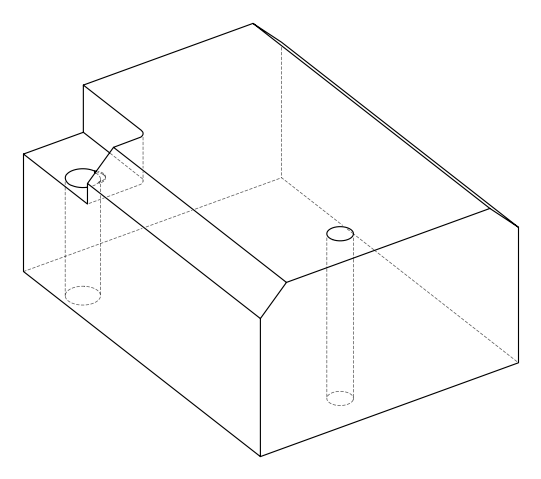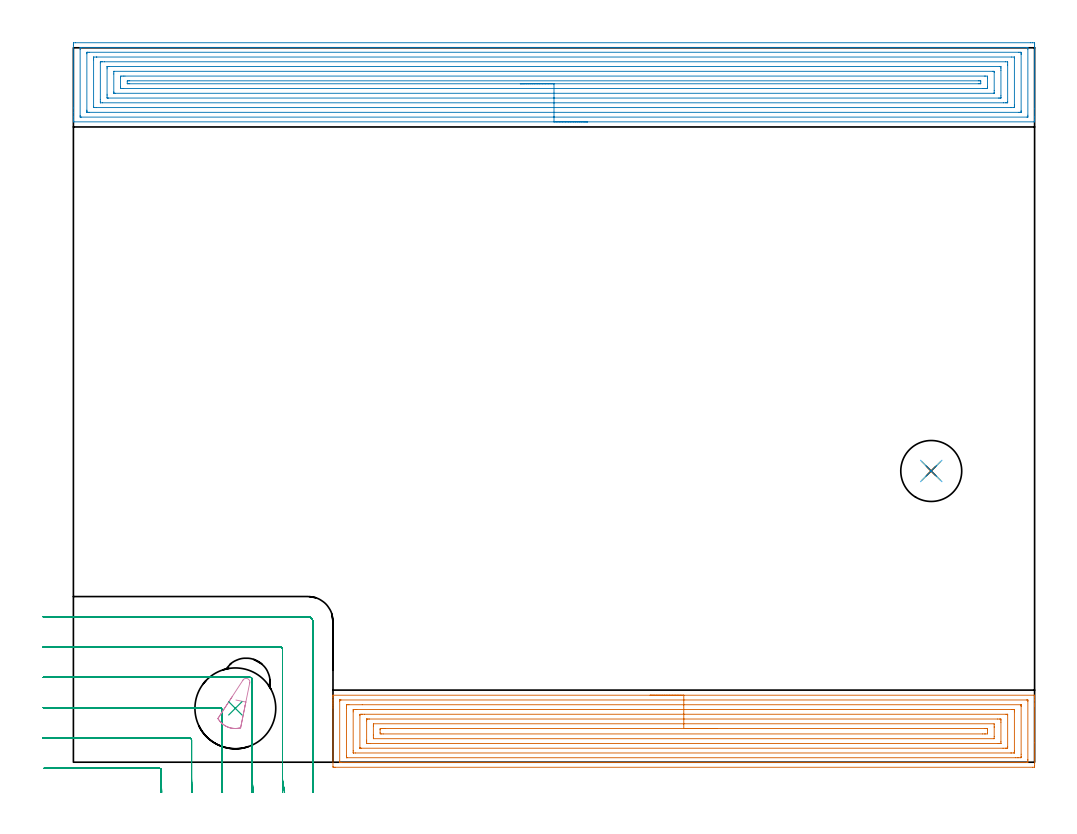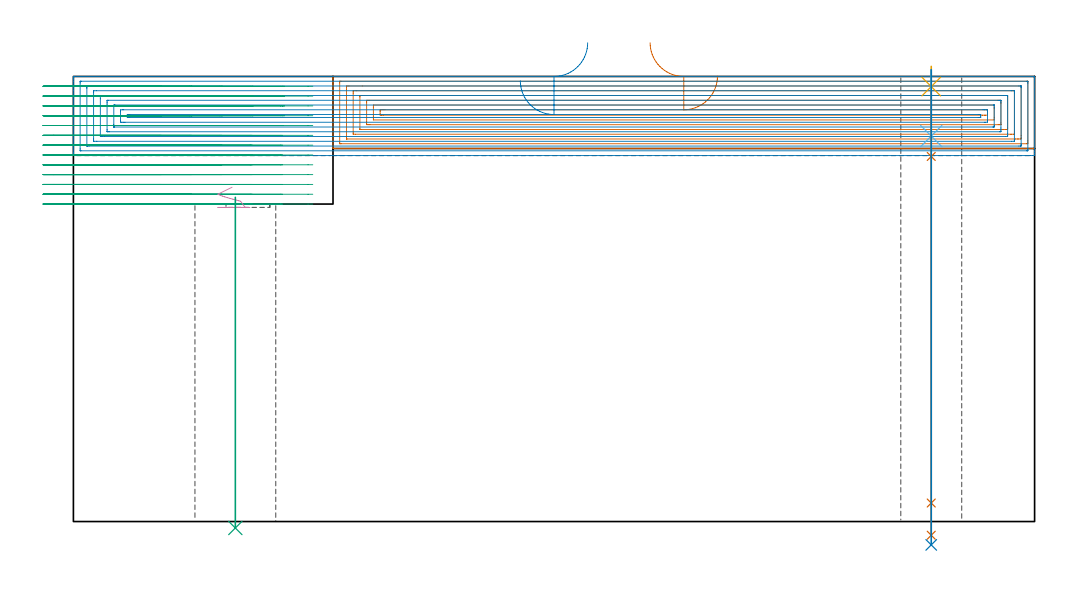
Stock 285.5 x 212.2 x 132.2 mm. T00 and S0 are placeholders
(PLAN: 9 operations, 6 tool changes, 51.9 min)
(1 AREA_MILL | FG_CHAMFER_SURFACE | UGT0205_001 | 13.66 min | 49559 mm3)
(2 AREA_MILL_1 | FG_CHAMFER_SURFACE_1 | UGT0205_001 | 20.83 min | 78834 mm3)
(3 MILL_CORNER_NOTCH_RECTANGULAR | CORNER_NOTCH_RECTANGULAR | NXT0201_011 | Follow Part, ap 3, ae 75% | 15.47 min | 141478 mm3)
(4 MILL_SLOT_ROUND_PART | SLOT_PARTIAL_ROUND | NXT0201_011 | Follow Part, ap 3, ae 75% | 0.19 min | 416 mm3)
(5 SPOT_DRILL | STEP1HOLE | NXT0321_9005460120000 | 0.05 min | 184 mm3)
(6 DRILL_BLIND_HOLE_INTO_CENTER | STEP1HOLE | NXT0301_089 | 0.08 min | 1593 mm3)
(7 GUN_DRILL_THROUGH_HOLE | STEP1HOLE | UGT0307_008 | 0.65 min | 10992 mm3)
(8 DRILL_TO_ENLARGE_THROUGH_HOLE | STEP1HOLE | UGT0301_250 | 0.57 min | 21214 mm3)
(9 INDEXABLE_INSERT_DRILL_THROUGH_HOLE_FROM_SOLID | STEP1HOLE_1 | NXT0302_019 | 0.4 min | 42273 mm3)
(TOOL UGT0205_001 | Chamfer Mill 20 x 3 x 45 deg. | D20 FL50 Z2)
(TOOL NXT0201_011 | ENDMILL 12mm [2P460-1200-NA 1630] | D12 FL38 Z6)
(TOOL NXT0321_9005460120000 | NC Spot Drill, 142deg, 12mm, Carbide, Uncoated | D12 PA142 FL30 Z2)
(TOOL NXT0301_089 | Carbide Drill 11.8mm [860.1-1180-035A1-MM 2214] | D11.8 PA140 FL55 Z2)
(TOOL UGT0307_008 | Gun Drill 11 mm | D11 PA130 FL24 Z1)
(TOOL UGT0301_250 | Twist Drill 18.1 mm | D18.1 PA118 FL135 Z2)
(TOOL NXT0302_019 | Index. Insert Drill 24mm [880-D2400L25-05] | D24 PA176 FL120 Z2)
(OP 1 AREA_MILL)
G17 G21 G94 G90
T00 M6
G54
G17 G0 G90 X171.3 Y19.9 S1061 M3
G43 Z142.2 H0
G94 G1 X171.338 Z141.328 F250.
X171.452 Z140.463
X171.641 Z139.612
X171.903 Z138.78
X172.237 Z137.974
X172.64 Z137.2
X173.108 Z136.464
X173.64 Z135.772
X174.229 Z135.129
X174.872 Z134.539
X175.564 Z134.008
X176.3 Z133.54
X177.074 Z133.137
X177.88 Z132.803
X178.712 Z132.541
X179.564 Z132.352
X180.428 Z132.238
X181.3 Z132.2
X285.334
X285.49 Y19.897 Z132.188
X285.493 Y19.875 Z132.166
X285.5 Y19.517 Z131.817
Y19.162 Z131.461
Y18.501 Z130.796
Y17.285 Z129.582
Y16.73 Z129.024
Y5.796 Z118.093
Y-0.379 Z111.918
X285.496 Y-0.987 Z111.31
X285.492 Y-1.492 Z110.806
X285.399 Y-1.495 Z110.803
X284.887 Y-1.5 Z110.8
X77.713
X77.333 Y-1.496 Z110.802
X77.11 Y-1.492 Z110.806
X77.1 Y-1.265 Z111.032
Y16.122 Z128.417
Y16.73 Z129.024
Y17.285 Z129.582
Y17.615 Z129.912
Y18.171 Z130.467
Y18.501 Z130.796
Y19.162 Z131.461
Y19.518 Z131.817
X77.107 Y19.875 Z132.166
X77.11 Y19.897 Z132.188
X77.266 Y19.9 Z132.2
X181.3
Y18.486 Z130.786
X283.101
X283.323 Y18.485 Z130.785
X283.426 Y18.483 Z130.783
X283.476 Y18.479 Z130.779
X283.49 Y18.476 Z130.776
X283.492 Y18.46 Z130.76
X283.497 Y18.353 Z130.653
X283.5 Y18.106 Z130.406
X283.499 Y0.785 Z113.085
X283.498 Y0.391 Z112.691
X283.49 Y-0.006 Z112.294
X283.476 Y-0.079 Z112.221
X283.43 Y-0.081 Z112.219
X283.32 Y-0.084 Z112.216
X283.101 Y-0.086 Z112.214
X79.499
X79.277 Y-0.085 Z112.215
X79.174 Y-0.083 Z112.217
X79.124 Y-0.079 Z112.221
X79.11 Y-0.077 Z112.223
X79.108 Y-0.06 Z112.24
X79.103 Y0.047 Z112.347
X79.1 Y0.294 Z112.594
Y18.011 Z130.311
X79.104 Y18.407 Z130.707
X79.107 Y18.459 Z130.759
X79.111 Y18.48 Z130.78
X79.117 Y18.481 Z130.781
X79.17 Y18.484 Z130.784
X79.28 Y18.485 Z130.785
X79.499 Y18.486 Z130.786
X181.3
Y17.072 Z129.372
X281.315 Y17.071 Z129.371
X281.43 Y17.069 Z129.369
X281.471 Y17.067 Z129.367
X281.486 Y17.066 Z129.366
X281.49 Y17.035 Z129.335
X281.495 Y16.913 Z129.213
X281.499 Y16.73 Z129.03
X281.5 Y16.546 Z128.846
Y2.373 Z114.673
X281.496 Y1.67 Z113.97
X281.493 Y1.494 Z113.794
X281.478 Y1.335 Z113.635
X281.315 Y1.334 Z113.634
X280.766 Y1.33 Z113.63
X280.422 Y1.329 Z113.629
X279.874 Y1.328 Z113.628
X81.285 Y1.329 Z113.629
X81.17 Y1.331 Z113.631
X81.129 Y1.333 Z113.633
X81.114 Y1.334 Z113.634
X81.11 Y1.365 Z113.665
X81.105 Y1.487 Z113.787
X81.101 Y1.67 Z113.97
X81.1 Y1.854 Z114.154
Y16.027 Z128.327
X81.104 Y16.73 Z129.03
X81.107 Y16.906 Z129.206
X81.122 Y17.064 Z129.364
X81.285 Y17.066 Z129.366
X81.834 Y17.07 Z129.37
X85.807 Y17.071 Z129.371
X181.3 Y17.072 Z129.372
Y15.657 Z127.957
X278.825
X279.398 Y15.652 Z127.952
X279.459 Y15.65 Z127.95
X279.49 Y15.644 Z127.944
X279.492 Y15.598 Z127.898
X279.496 Y15.395 Z127.695
X279.5 Y14.987 Z127.287
Y3.442 Z115.742
X279.496 Y3.014 Z115.314
X279.492 Y2.8 Z115.1
X279.49 Y2.752 Z115.052
X279.441 Y2.749 Z115.049
X279.338 Y2.746 Z115.046
X278.636 Y2.743 Z115.043
X278.448
X83.775
X83.202 Y2.748 Z115.048
X83.141 Y2.75 Z115.05
X83.11 Y2.756 Z115.056
X83.108 Y2.802 Z115.102
X83.104 Y3.005 Z115.305
X83.1 Y3.413 Z115.713
Y14.958 Z127.258
X83.104 Y15.386 Z127.686
X83.108 Y15.6 Z127.9
X83.11 Y15.648 Z127.948
X83.159 Y15.651 Z127.951
X83.262 Y15.654 Z127.954
X83.964 Y15.657 Z127.957
X84.152
X181.3
Y14.243 Z126.543
X277.022
X277.367 Y14.239 Z126.539
X277.464 Y14.236 Z126.536
X277.491 Y14.231 Z126.531
X277.494 Y14.22 Z126.52
X277.498 Y14.164 Z126.464
X277.499 Y14.072 Z126.372
Y4.57 Z116.87
X277.495 Y4.328 Z116.628
X277.49 Y4.173 Z116.473
X277.195 Y4.163 Z116.463
X277.021 Y4.158 Z116.458
X276.85 Y4.157 Z116.457
X276.13
X85.577
X85.233 Y4.161 Z116.461
X85.136 Y4.164 Z116.464
X85.109 Y4.169 Z116.469
X85.106 Y4.18 Z116.48
X85.102 Y4.236 Z116.536
X85.1 Y4.328 Z116.628
X85.101 Y13.83 Z126.13
X85.105 Y14.072 Z126.372
X85.11 Y14.227 Z126.527
X85.405 Y14.237 Z126.537
X85.579 Y14.242 Z126.542
X85.75 Y14.243 Z126.543
X86.471
X181.3
Y12.829 Z125.129
X274.532 Y12.828 Z125.128
X275.064 Y12.825 Z125.125
X275.432 Y12.822 Z125.122
X275.49 Y12.815 Z125.115
X275.496 Y12.758 Z125.058
X275.499 Y12.3 Z124.6
X275.5 Y11.868 Z124.168
X275.499 Y6.1 Z118.4
X275.498 Y5.67 Z117.97
X275.492 Y5.606 Z117.906
X275.488 Y5.578 Z117.878
X275.463 Y5.576 Z117.876
X275.33 Y5.574 Z117.874
X275.064 Y5.572 Z117.872
X274.704 Y5.571 Z117.871
X88.068 Y5.572 Z117.872
X87.536 Y5.575 Z117.875
X87.169 Y5.578 Z117.878
X87.11 Y5.585 Z117.885
X87.104 Y5.642 Z117.942
X87.101 Y6.1 Z118.4
X87.1 Y6.532 Z118.832
X87.101 Y12.3 Z124.6
X87.102 Y12.73 Z125.03
X87.108 Y12.794 Z125.094
X87.112 Y12.822 Z125.122
X87.137 Y12.824 Z125.124
X87.27 Y12.826 Z125.126
X87.536 Y12.828 Z125.128
X87.896 Y12.829 Z125.129
X181.3
Y11.415 Z123.715
X273.49
X273.496 Y11.198 Z123.498
X273.499 Y10.529 Z122.829
X273.5 Y10.309 Z122.609
X273.499 Y7.653 Z119.953
X273.49 Y6.985 Z119.285
X89.11
X89.104 Y7.202 Z119.502
X89.101 Y7.871 Z120.171
X89.1 Y8.091 Z120.391
X89.101 Y10.747 Z123.047
X89.11 Y11.415 Z123.715
X181.3
Y10. Z122.3
X270.599
X271.134 Y9.998 Z122.298
X271.492 Y9.993 Z122.293
X271.5 Y9.635 Z121.935
Y8.749 Z121.049
X271.492 Y8.407 Z120.707
X270.958 Y8.401 Z120.701
X270.599 Y8.4 Z120.7
X270.067
X92.001
X91.466 Y8.402 Z120.702
X91.108 Y8.407 Z120.707
X91.1 Y8.765 Z121.065
Y9.643 Z121.943
Y9.651 Z121.951
X91.108 Y9.993 Z122.293
X91.642 Y9.999 Z122.299
X92.001 Y10. Z122.3
X92.533
X181.3
X182.172 Z122.338
X183.036 Z122.452
X183.888 Z122.641
X184.72 Z122.903
X185.526 Z123.237
X186.3 Z123.64
X187.036 Z124.109
X187.728 Z124.64
X188.371 Z125.229
X188.96 Z125.873
X189.492 Z126.565
X189.96 Z127.3
X190.363 Z128.074
X190.697 Z128.88
X190.959 Z129.712
X191.148 Z130.564
X191.262 Z131.429
X191.3 Z132.3
G0 Z142.2
M5
M2
(OP 2 AREA_MILL_1)
G17 G21 G94 G90
T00 M6
G54
G17 G0 G90 X152.75 Y190.2 S1061 M3
G43 Z142.2 H0
G94 G1 X152.712 Z141.328 F250.
X152.598 Z140.463
X152.409 Z139.612
X152.147 Z138.78
X151.813 Z137.974
X151.41 Z137.2
X150.941 Z136.464
X150.41 Z135.772
X149.821 Z135.129
X149.178 Z134.539
X148.486 Z134.008
X147.75 Z133.54
X146.976 Z133.137
X146.17 Z132.803
X145.338 Z132.541
X144.486 Z132.352
X143.622 Z132.238
X142.75 Z132.2
X0.178
X0.01 Y190.203 Z132.188
X0.007 Y190.259 Z132.133
X0. Y190.678 Z131.721
Y190.98 Z131.42
Y191.692 Z130.704
Y192.94 Z129.457
Y194.368 Z128.028
Y212.832 Z109.565
X0.002 Y213.1 Z109.297
X0.007 Y213.692 Z108.706
X0.031 Y213.694 Z108.704
X0.625 Y213.7 Z108.7
X284.274
X284.875 Y213.699 Z108.701
X285.469 Y213.694 Z108.704
X285.493 Y213.692 Z108.706
X285.497 Y213.1 Z109.297
X285.5 Y212.476 Z109.921
Y194.1 Z128.296
Y191.692 Z130.704
Y190.98 Z131.42
Y190.678 Z131.721
Y190.261 Z132.13
X285.49 Y190.203 Z132.188
X285.322 Y190.2 Z132.2
X142.75
Y191.614 Z130.786
X2.335
X2.18 Y191.616 Z130.784
X2.077 Y191.619 Z130.781
X2.009 Y191.622 Z130.778
X2.006 Y191.634 Z130.766
X2.003 Y191.692 Z130.708
X2. Y192.104 Z130.296
Y211.728 Z110.672
X2.003 Y212.208 Z110.192
X2.006 Y212.259 Z110.141
X2.009 Y212.279 Z110.121
X2.103 Y212.282 Z110.118
X2.258 Y212.285 Z110.115
X283.165 Y212.286 Z110.114
X283.32 Y212.284 Z110.116
X283.423 Y212.281 Z110.119
X283.491 Y212.278 Z110.122
X283.494 Y212.266 Z110.134
X283.497 Y212.208 Z110.192
X283.5 Y211.796 Z110.604
Y192.172 Z130.228
X283.497 Y191.692 Z130.708
X283.494 Y191.641 Z130.759
X283.491 Y191.621 Z130.779
X283.397 Y191.618 Z130.782
X283.242 Y191.615 Z130.785
X142.75 Y191.614 Z130.786
Y193.028 Z129.372
X4.648 Y193.029 Z129.371
X4.201 Y193.032 Z129.368
X4.053 Y193.035 Z129.365
X4.01 Y193.041 Z129.359
X4.005 Y193.142 Z129.258
X4.002 Y193.275 Z129.125
X4. Y193.476 Z128.924
Y193.676 Z128.724
Y210.424 Z111.976
X4.001 Y210.623 Z111.777
X4.01 Y210.824 Z111.576
X4.014 Y210.866 Z111.534
X4.034 Y210.868 Z111.532
X4.089 Y210.87 Z111.53
X4.201 Y210.871 Z111.529
X4.646 Y210.872 Z111.528
X280.852 Y210.871 Z111.529
X281.299 Y210.868 Z111.532
X281.447 Y210.865 Z111.535
X281.49 Y210.859 Z111.541
X281.495 Y210.758 Z111.642
X281.498 Y210.625 Z111.775
X281.5 Y210.424 Z111.976
Y210.224 Z112.176
Y193.476 Z128.924
X281.499 Y193.277 Z129.123
X281.49 Y193.076 Z129.324
X281.486 Y193.034 Z129.366
X281.466 Y193.032 Z129.368
X281.411 Y193.03 Z129.37
X281.299 Y193.029 Z129.371
X280.854 Y193.028 Z129.372
X142.75
Y194.443 Z127.957
X6.807
X6.054 Y194.448 Z127.952
X6.016 Y194.449 Z127.951
X6.01 Y194.49 Z127.91
X6.005 Y194.598 Z127.802
X6.001 Y194.815 Z127.585
X6. Y208.629 Z113.771
X6.001 Y209.08 Z113.32
X6.005 Y209.301 Z113.099
X6.01 Y209.41 Z112.99
X6.018 Y209.451 Z112.949
X6.068 Y209.453 Z112.947
X6.882 Y209.457 Z112.943
X6.957
X278.693
X279.446 Y209.452 Z112.948
X279.484 Y209.451 Z112.949
X279.49 Y209.41 Z112.99
X279.495 Y209.302 Z113.098
X279.499 Y209.085 Z113.315
X279.5 Y195.271 Z127.129
X279.499 Y194.82 Z127.58
X279.495 Y194.599 Z127.801
X279.49 Y194.49 Z127.91
X279.482 Y194.449 Z127.951
X279.432 Y194.447 Z127.953
X278.618 Y194.443 Z127.957
X278.543
X142.75
Y195.857 Z126.543
X8.67 Y195.858 Z126.542
X8.067 Y195.861 Z126.539
X8.025 Y195.864 Z126.536
X8.01 Y195.871 Z126.529
X8.004 Y195.925 Z126.475
X8.002 Y196.152 Z126.248
X8. Y196.82 Z125.58
X8.001 Y207.748 Z114.652
X8.003 Y207.915 Z114.485
X8.007 Y207.999 Z114.401
X8.009 Y208.034 Z114.366
X8.08 Y208.036 Z114.364
X8.377 Y208.041 Z114.359
X8.67 Y208.042 Z114.358
X9.268 Y208.043 Z114.357
X276.83 Y208.042 Z114.358
X277.433 Y208.039 Z114.361
X277.475 Y208.036 Z114.364
X277.49 Y208.029 Z114.371
X277.496 Y207.975 Z114.425
X277.498 Y207.748 Z114.652
X277.5 Y207.08 Z115.32
X277.499 Y196.152 Z126.248
X277.497 Y195.985 Z126.415
X277.493 Y195.901 Z126.499
X277.49 Y195.866 Z126.534
X277.42 Y195.864 Z126.536
X277.123 Y195.859 Z126.541
X276.83 Y195.858 Z126.542
X276.232 Y195.857 Z126.543
X142.75
Y197.271 Z125.129
X10.458 Y197.272 Z125.128
X10.228 Y197.273 Z125.127
X10.08 Y197.276 Z125.124
X10.014 Y197.278 Z125.122
X10.01 Y197.315 Z125.085
X10.003 Y197.498 Z124.902
X10.001 Y197.936 Z124.464
X10. Y198.393 Z124.007
Y205.964 Z116.436
X10.002 Y206.419 Z115.981
X10.007 Y206.573 Z115.827
X10.01 Y206.622 Z115.778
X10.042 Y206.624 Z115.776
X10.125 Y206.626 Z115.774
X10.458 Y206.628 Z115.772
X10.686 Y206.629 Z115.771
X275.042 Y206.628 Z115.772
X275.271 Y206.627 Z115.773
X275.419 Y206.624 Z115.776
X275.486 Y206.622 Z115.778
X275.49 Y206.585 Z115.815
X275.497 Y206.402 Z115.998
X275.499 Y205.964 Z116.436
X275.5 Y205.507 Z116.893
Y197.936 Z124.464
X275.498 Y197.481 Z124.919
X275.493 Y197.327 Z125.073
X275.49 Y197.278 Z125.122
X275.458 Y197.276 Z125.124
X275.375 Y197.274 Z125.126
X275.042 Y197.272 Z125.128
X274.814 Y197.271 Z125.129
X142.75
Y198.685 Z123.715
X12.388 Y198.686 Z123.714
X12.245 Y198.687 Z123.713
X12.103 Y198.689 Z123.711
X12.017 Y198.692 Z123.708
X12.01 Y198.747 Z123.653
X12.006 Y198.828 Z123.572
X12.001 Y199.072 Z123.328
X12. Y204.425 Z117.975
X12.004 Y205.072 Z117.328
X12.007 Y205.194 Z117.206
X12.01 Y205.205 Z117.195
X12.02 Y205.208 Z117.192
X12.055 Y205.212 Z117.188
X12.103 Y205.214 Z117.186
X273.112
X273.254 Y205.213 Z117.187
X273.397 Y205.21 Z117.19
X273.483 Y205.208 Z117.192
X273.49 Y205.153 Z117.247
X273.494 Y205.072 Z117.328
X273.499 Y204.828 Z117.572
X273.5 Y199.475 Z122.925
X273.496 Y198.828 Z123.572
X273.493 Y198.706 Z123.694
X273.49 Y198.695 Z123.705
X273.48 Y198.692 Z123.708
X273.445 Y198.688 Z123.712
X273.397 Y198.686 Z123.714
X142.75 Y198.685 Z123.715
Y200.099 Z122.301
X14.927 Y200.1 Z122.3
X14.545 Y200.101 Z122.299
X14.033 Y200.107 Z122.293
X14.002 Y200.612 Z121.788
X14. Y200.645 Z121.755
X14.001 Y203.32 Z119.08
X14.033 Y203.793 Z118.607
X14.416 Y203.798 Z118.602
X14.927 Y203.8 Z118.6
X15.307
X270.573
X270.955 Y203.799 Z118.601
X271.467 Y203.793 Z118.607
X271.498 Y203.288 Z119.112
X271.5 Y203.255 Z119.145
X271.499 Y200.58 Z121.82
X271.467 Y200.107 Z122.293
X271.084 Y200.102 Z122.298
X270.573 Y200.1 Z122.3
X270.192
X142.75 Y200.099 Z122.301
Y201.514 Z120.886
X16.715
X16.27 Y201.516 Z120.884
X16.054 Y201.52 Z120.88
X16.01 Y201.522 Z120.878
X16.006 Y201.562 Z120.838
X16.003 Y201.626 Z120.774
X16.001 Y202.216 Z120.184
X16.005 Y202.311 Z120.089
X16.01 Y202.373 Z120.027
X16.051 Y202.379 Z120.021
X16.27 Y202.383 Z120.017
X16.708 Y202.386 Z120.014
X268.785
X269.23 Y202.384 Z120.016
X269.446 Y202.38 Z120.02
X269.49 Y202.378 Z120.022
X269.494 Y202.338 Z120.062
X269.497 Y202.274 Z120.126
X269.499 Y201.683 Z120.717
X269.497 Y201.593 Z120.807
X269.492 Y201.543 Z120.857
X269.487 Y201.521 Z120.879
X269.44 Y201.519 Z120.881
X269.222 Y201.516 Z120.884
X268.785 Y201.514 Z120.886
X142.75
X141.878 Z120.924
X141.013 Z121.038
X140.162 Z121.227
X139.33 Z121.489
X138.524 Z121.823
X137.75 Z122.226
X137.014 Z122.695
X136.322 Z123.226
X135.679 Z123.815
X135.09 Z124.458
X134.558 Z125.151
X134.09 Z125.886
X133.687 Z126.66
X133.353 Z127.466
X133.091 Z128.298
X132.902 Z129.15
X132.788 Z130.015
X132.75 Z130.886
G0 Z142.2
M5
M2
(OP 3 MILL_CORNER_NOTCH_RECTANGULAR)
G17 G21 G94 G90
T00 M6
G54
G17 G0 G90 X26.228 Y-8.998 S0 M3
G43 Z142.2 H1
Z129.285
G94 G1 X26.126 Y-6. F250.
G2 X26.1 Y-4.472 R45. F500.
G1 Y-2.396
G3 X25.504 Y-1.8 R0.6
G1 X-5.724
X-8.724 F250.
G0 Z142.2
X35.26 Y-8.997
Z129.285
G1 X35.132 Y-6.
G2 X35.1 Y-4.472 R36. F500.
G1 Y6.604
G3 X34.504 Y7.2 R0.6
G1 X-6.
X-9. F250.
G0 Z142.2
X44.313 Y-8.995
Z129.285
G1 X44.143 Y-6.
G2 X44.1 Y-4.472 R27. F500.
G1 Y15.603
G3 X43.503 Y16.2 R0.6
G1 X-6.
X-9. F250.
G0 Z142.2
X53.42 Y-8.989
Z129.285
G1 X53.165 Y-6.
G2 X53.1 Y-4.472 R18. F500.
G1 Y24.603
G3 X52.503 Y25.2 R0.6
G1 X-6.
X-9. F250.
G0 Z142.2
X62.74 Y-8.956
Z129.285
G1 X62.231 Y-6.
G2 X62.1 Y-4.472 R9. F500.
G1 Y33.603
G3 X61.503 Y34.2 R0.6
G1 X-6.
X-9. F250.
G0 Z142.2
X71.1 Y-7.472
Z129.285
G1 Y-4.472
Y41.8 F500.
G3 X69.7 Y43.2 R1.4
G1 X-6.
X-9. F250.
G0 Z142.2
X26.228 Y-8.998
Z126.369
G1 X26.126 Y-6.
G2 X26.1 Y-4.472 R45. F500.
G1 Y-2.396
G3 X25.504 Y-1.8 R0.6
G1 X-5.724
X-8.724 F250.
G0 Z142.2
X35.26 Y-8.997
Z126.369
G1 X35.132 Y-6.
G2 X35.1 Y-4.472 R36. F500.
G1 Y6.604
G3 X34.504 Y7.2 R0.6
G1 X-6.
X-9. F250.
G0 Z142.2
X44.313 Y-8.995
Z126.369
G1 X44.143 Y-6.
G2 X44.1 Y-4.472 R27. F500.
G1 Y15.604
G3 X43.504 Y16.2 R0.6
G1 X-6.
X-9. F250.
G0 Z142.2
X53.42 Y-8.989
Z126.369
G1 X53.165 Y-6.
G2 X53.1 Y-4.472 R18. F500.
G1 Y24.603
G3 X52.503 Y25.2 R0.6
G1 X-6.
X-9. F250.
G0 Z142.2
X62.74 Y-8.956
Z126.369
G1 X62.231 Y-6.
G2 X62.1 Y-4.472 R9. F500.
G1 Y33.603
G3 X61.503 Y34.2 R0.6
G1 X-6.
X-9. F250.
G0 Z142.2
X71.1 Y-7.472
Z126.369
G1 Y-4.472
Y41.8 F500.
G3 X69.7 Y43.2 R1.4
G1 X-6.
X-9. F250.
G0 Z142.2
X26.228 Y-8.998
Z123.454
G1 X26.126 Y-6.
G2 X26.1 Y-4.472 R45. F500.
G1 Y-2.396
G3 X25.504 Y-1.8 R0.6
G1 X-5.724
X-8.724 F250.
G0 Z142.2
X35.26 Y-8.997
Z123.454
G1 X35.132 Y-6.
G2 X35.1 Y-4.472 R36. F500.
G1 Y6.604
G3 X34.504 Y7.2 R0.6
G1 X-6.
X-9. F250.
G0 Z142.2
X44.313 Y-8.995
Z123.454
G1 X44.143 Y-6.
G2 X44.1 Y-4.472 R27. F500.
G1 Y15.603
G3 X43.503 Y16.2 R0.6
G1 X-6.
X-9. F250.
G0 Z142.2
X53.42 Y-8.989
Z123.454
G1 X53.165 Y-6.
G2 X53.1 Y-4.472 R18. F500.
G1 Y24.603
G3 X52.503 Y25.2 R0.6
G1 X-6.
X-9. F250.
G0 Z142.2
X62.74 Y-8.956
Z123.454
G1 X62.231 Y-6.
G2 X62.1 Y-4.472 R9. F500.
G1 Y33.603
G3 X61.503 Y34.2 R0.6
G1 X-6.
X-9. F250.
G0 Z142.2
X71.1 Y-7.472
Z123.454
G1 Y-4.472
Y41.8 F500.
G3 X69.7 Y43.2 R1.4
G1 X-6.
X-9. F250.
G0 Z142.2
X26.228 Y-8.998
Z120.538
G1 X26.126 Y-6.
G2 X26.1 Y-4.472 R45. F500.
G1 Y-2.396
G3 X25.504 Y-1.8 R0.6
G1 X-5.724
X-8.724 F250.
G0 Z142.2
X35.26 Y-8.997
Z120.538
G1 X35.132 Y-6.
G2 X35.1 Y-4.472 R36. F500.
G1 Y6.604
G3 X34.504 Y7.2 R0.6
G1 X-6.
X-9. F250.
G0 Z142.2
X44.313 Y-8.995
Z120.538
G1 X44.143 Y-6.
G2 X44.1 Y-4.472 R27. F500.
G1 Y15.604
G3 X43.504 Y16.2 R0.6
G1 X-6.
X-9. F250.
G0 Z142.2
X53.42 Y-8.989
Z120.538
G1 X53.165 Y-6.
G2 X53.1 Y-4.472 R18. F500.
G1 Y24.603
G3 X52.503 Y25.2 R0.6
G1 X-6.
X-9. F250.
G0 Z142.2
X62.74 Y-8.956
Z120.538
G1 X62.231 Y-6.
G2 X62.1 Y-4.472 R9. F500.
G1 Y33.603
G3 X61.503 Y34.2 R0.6
G1 X-6.
X-9. F250.
G0 Z142.2
X71.1 Y-7.472
Z120.538
G1 Y-4.472
Y41.8 F500.
G3 X69.7 Y43.2 R1.4
G1 X-6.
X-9. F250.
G0 Z142.2
X26.129 Y-9.
Z117.623
G1 X26.102 Y-6.
G2 X26.1 Y-5.587 R45. F500.
G1 Y-2.396
G3 X25.504 Y-1.8 R0.6
G1 X-5.724
X-8.724 F250.
G0 Z142.2
X35.137 Y-9.
Z117.623
G1 X35.102 Y-6.
G2 X35.1 Y-5.587 R36. F500.
G1 Y6.604
G3 X34.504 Y7.2 R0.6
G1 X-6.
X-9. F250.
G0 Z142.2
X44.149 Y-9.
Z117.623
G1 X44.103 Y-6.
G2 X44.1 Y-5.587 R27. F500.
G1 Y15.604
G3 X43.504 Y16.2 R0.6
G1 X-6.
X-9. F250.
G0 Z142.2
X53.174 Y-8.999
Z117.623
G1 X53.105 Y-6.
G2 X53.1 Y-5.587 R18. F500.
G1 Y24.603
G3 X52.503 Y25.2 R0.6
G1 X-6.
X-9. F250.
G0 Z142.2
X62.247 Y-8.997
Z117.623
G1 X62.109 Y-6.
G2 X62.1 Y-5.587 R9. F500.
G1 Y33.603
G3 X61.503 Y34.2 R0.6
G1 X-6.
X-9. F250.
G0 Z142.2
X71.1 Y-8.587
Z117.623
G1 Y-5.587
Y41.8 F500.
G3 X69.7 Y43.2 R1.4
G1 X-6.
X-9. F250.
G0 Z142.2
X26.1 Y-9.
Z114.708
G1 Y-6.
Y-2.396 F500.
G3 X25.504 Y-1.8 R0.6
G1 X-5.724
X-8.724 F250.
G0 Z142.2
X35.1 Y-9.
Z114.708
G1 Y-6.
Y6.604 F500.
G3 X34.504 Y7.2 R0.6
G1 X-6.
X-9. F250.
G0 Z142.2
X44.1 Y-9.
Z114.708
G1 Y-6.
Y15.604 F500.
G3 X43.504 Y16.2 R0.6
G1 X-6.
X-9. F250.
G0 Z142.2
X53.1 Y-9.
Z114.708
G1 Y-6.
Y24.603 F500.
G3 X52.503 Y25.2 R0.6
G1 X-6.
X-9. F250.
G0 Z142.2
X62.1 Y-9.
Z114.708
G1 Y-6.
Y33.603 F500.
G3 X61.503 Y34.2 R0.6
G1 X-6.
X-9. F250.
G0 Z142.2
X71.1 Y-9.
Z114.708
G1 Y-6.
Y41.8 F500.
G3 X69.7 Y43.2 R1.4
G1 X-6.
X-9. F250.
G0 Z142.2
X26.1 Y-9.
Z111.792
G1 Y-6.
Y-2.396 F500.
G3 X25.504 Y-1.8 R0.6
G1 X-5.724
X-8.724 F250.
G0 Z142.2
X35.1 Y-9.
Z111.792
G1 Y-6.
Y6.604 F500.
G3 X34.504 Y7.2 R0.6
G1 X-6.
X-9. F250.
G0 Z142.2
X44.1 Y-9.
Z111.792
G1 Y-6.
Y15.603 F500.
G3 X43.503 Y16.2 R0.6
G1 X-6.
X-9. F250.
G0 Z142.2
X53.1 Y-9.
Z111.792
G1 Y-6.
Y24.603 F500.
G3 X52.503 Y25.2 R0.6
G1 X-6.
X-9. F250.
G0 Z142.2
X62.1 Y-9.
Z111.792
G1 Y-6.
Y33.603 F500.
G3 X61.503 Y34.2 R0.6
G1 X-6.
X-9. F250.
G0 Z142.2
X71.1 Y-9.
Z111.792
G1 Y-6.
Y41.8 F500.
G3 X69.7 Y43.2 R1.4
G1 X-6.
X-9. F250.
G0 Z142.2
X26.1 Y-9.
Z108.877
G1 Y-6.
Y-2.396 F500.
G3 X25.504 Y-1.8 R0.6
G1 X-5.724
X-8.724 F250.
G0 Z142.2
X35.1 Y-9.
Z108.877
G1 Y-6.
Y6.604 F500.
G3 X34.504 Y7.2 R0.6
G1 X-6.
X-9. F250.
G0 Z142.2
X44.1 Y-9.
Z108.877
G1 Y-6.
Y15.604 F500.
G3 X43.504 Y16.2 R0.6
G1 X-6.
X-9. F250.
G0 Z142.2
X53.1 Y-9.
Z108.877
G1 Y-6.
Y24.603 F500.
G3 X52.503 Y25.2 R0.6
G1 X-6.
X-9. F250.
G0 Z142.2
X62.1 Y-9.
Z108.877
G1 Y-6.
Y33.603 F500.
G3 X61.503 Y34.2 R0.6
G1 X-6.
X-9. F250.
G0 Z142.2
X71.1 Y-9.
Z108.877
G1 Y-6.
Y41.8 F500.
G3 X69.7 Y43.2 R1.4
G1 X-6.
X-9. F250.
G0 Z142.2
X26.1 Y-9.
Z105.962
G1 Y-6.
Y-2.396 F500.
G3 X25.504 Y-1.8 R0.6
G1 X-5.724
X-8.724 F250.
G0 Z142.2
X35.1 Y-9.
Z105.962
G1 Y-6.
Y6.604 F500.
G3 X34.504 Y7.2 R0.6
G1 X-6.
X-9. F250.
G0 Z142.2
X44.1 Y-9.
Z105.962
G1 Y-6.
Y15.604 F500.
G3 X43.504 Y16.2 R0.6
G1 X-6.
X-9. F250.
G0 Z142.2
X53.1 Y-9.
Z105.962
G1 Y-6.
Y24.603 F500.
G3 X52.503 Y25.2 R0.6
G1 X-6.
X-9. F250.
G0 Z142.2
X62.1 Y-9.
Z105.962
G1 Y-6.
Y33.603 F500.
G3 X61.503 Y34.2 R0.6
G1 X-6.
X-9. F250.
G0 Z142.2
X71.1 Y-9.
Z105.962
G1 Y-6.
Y41.8 F500.
G3 X69.7 Y43.2 R1.4
G1 X-6.
X-9. F250.
G0 Z142.2
X26.1 Y-9.
Z103.046
G1 Y-6.
Y-2.396 F500.
G3 X25.504 Y-1.8 R0.6
G1 X-5.724
X-8.724 F250.
G0 Z142.2
X35.1 Y-9.
Z103.046
G1 Y-6.
Y6.604 F500.
G3 X34.504 Y7.2 R0.6
G1 X-6.
X-9. F250.
G0 Z142.2
X44.1 Y-9.
Z103.046
G1 Y-6.
Y15.604 F500.
G3 X43.504 Y16.2 R0.6
G1 X-6.
X-9. F250.
G0 Z142.2
X53.1 Y-9.
Z103.046
G1 Y-6.
Y24.603 F500.
G3 X52.503 Y25.2 R0.6
G1 X-6.
X-9. F250.
G0 Z142.2
X62.1 Y-9.
Z103.046
G1 Y-6.
Y33.603 F500.
G3 X61.503 Y34.2 R0.6
G1 X-6.
X-9. F250.
G0 Z142.2
X71.1 Y-9.
Z103.046
G1 Y-6.
Y41.8 F500.
G3 X69.7 Y43.2 R1.4
G1 X-6.
X-9. F250.
G0 Z142.2
X26.1 Y-9.
Z100.131
G1 Y-6.
Y-2.396 F500.
G3 X25.504 Y-1.8 R0.6
G1 X-5.724
X-8.724 F250.
G0 Z142.2
X35.1 Y-9.
Z100.131
G1 Y-6.
Y6.604 F500.
G3 X34.504 Y7.2 R0.6
G1 X-6.
X-9. F250.
G0 Z142.2
X44.1 Y-9.
Z100.131
G1 Y-6.
Y15.604 F500.
G3 X43.504 Y16.2 R0.6
G1 X-6.
X-9. F250.
G0 Z142.2
X53.1 Y-9.
Z100.131
G1 Y-6.
Y24.603 F500.
G3 X52.503 Y25.2 R0.6
G1 X-6.
X-9. F250.
G0 Z142.2
X62.1 Y-9.
Z100.131
G1 Y-6.
Y33.603 F500.
G3 X61.503 Y34.2 R0.6
G1 X-6.
X-9. F250.
G0 Z142.2
X71.1 Y-9.
Z100.131
G1 Y-6.
Y41.8 F500.
G3 X69.7 Y43.2 R1.4
G1 X-6.
X-9. F250.
G0 Z142.2
X26.1 Y-9.
Z97.215
G1 Y-6.
Y-2.396 F500.
G3 X25.504 Y-1.8 R0.6
G1 X-5.724
X-8.724 F250.
G0 Z142.2
X35.1 Y-9.
Z97.215
G1 Y-6.
Y6.604 F500.
G3 X34.504 Y7.2 R0.6
G1 X-6.
X-9. F250.
G0 Z142.2
X44.1 Y-9.
Z97.215
G1 Y-6.
Y15.604 F500.
G3 X43.504 Y16.2 R0.6
G1 X-6.
X-9. F250.
G0 Z142.2
X53.1 Y-9.
Z97.215
G1 Y-6.
Y24.603 F500.
G3 X52.503 Y25.2 R0.6
G1 X-6.
X-9. F250.
G0 Z142.2
X62.1 Y-9.
Z97.215
G1 Y-6.
Y33.603 F500.
G3 X61.503 Y34.2 R0.6
G1 X-6.
X-9. F250.
G0 Z142.2
X71.1 Y-9.
Z97.215
G1 Y-6.
Y41.8 F500.
G3 X69.7 Y43.2 R1.4
G1 X-6.
X-9. F250.
G0 Z142.2
X26.1 Y-9.
Z94.3
G1 Y-6.
Y-2.396 F500.
G3 X25.504 Y-1.8 R0.6
G1 X-5.724
X-8.724 F250.
G0 Z142.2
X35.1 Y-9.
Z94.3
G1 Y-6.
Y6.604 F500.
G3 X34.504 Y7.2 R0.6
G1 X-6.
X-9. F250.
G0 Z142.2
X44.1 Y-9.
Z94.3
G1 Y-6.
Y15.604 F500.
G3 X43.504 Y16.2 R0.6
G1 X-6.
X-9. F250.
G0 Z142.2
X53.1 Y-9.
Z94.3
G1 Y-6.
Y24.603 F500.
G3 X52.503 Y25.2 R0.6
G1 X-6.
X-9. F250.
G0 Z142.2
X62.1 Y-9.
Z94.3
G1 Y-6.
Y33.603 F500.
G3 X61.503 Y34.2 R0.6
G1 X-6.
X-9. F250.
G0 Z142.2
X71.1 Y-9.
Z94.3
G1 Y-6.
Y41.8 F500.
G3 X69.7 Y43.2 R1.4
G1 X-6.
X-9. F250.
G0 Z142.2
M5
M2
(OP 4 MILL_SLOT_ROUND_PART)
G17 G21 G94 G90
T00 M6
G54
G17 G0 G90 X47.126 Y19.42 S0 M3
G43 Z142.2 H1
Z99.292
G94 G1 X42.918 Y12.975 Z97.23 F250.
X43.093 Y12.676 Z97.137
X43.625 Y11.989 Z96.904
X44.25 Y11.385 Z96.671
X44.956 Y10.878 Z96.439
X45.727 Y10.478 Z96.206
X46.548 Y10.194 Z95.973
X47.402 Y10.031 Z95.74
X48.27 Y9.992 Z95.507
X49.135 Y10.08 Z95.274
X49.665 Y10.208 Z95.128
X51.021 Y16.894 Z93.3
X52.378 Y23.581 F500.
G3 X50.379 Y24.401 R1.1
G1 X42.918 Y12.975
G3 X49.665 Y10.208 R6.
G1 X51.021 Y16.894
X51.22 Y17.874
X48.28 Y18.471 F250.
G0 Z142.2
M5
M2
(OP 5 SPOT_DRILL)
G17 G21 G94 G90
T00 M6
G54
G17 G0 G90 X254.8 Y86.5 S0 M3
G43 Z142.2 H0
G94 G81 G98 Z129.2 F250. R135.2
G80
M5
M2
(OP 6 DRILL_BLIND_HOLE_INTO_CENTER)
G17 G21 G94 G90
T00 M6
G54
G17 G0 G90 X254.8 Y86.5 S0 M3
G43 Z142.2 H1
G94 G81 G98 Z114.5 F250. R134.2
G80
M5
M2
(OP 7 GUN_DRILL_THROUGH_HOLE)
G17 G21 G94 G90
T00 M6
G54
G17 G0 G90 X254.8 Y86.5 M8
G43 Z142.2 H0
Z128.041
S716 M3
G94 G1 Z108.437 F125. M26
G4 X.084
Z5.5 F250.
G4 X.084
Z-4.065 F125.
G4 X.084
M5
M9
G0 Z128.041
Z142.2
M2
(OP 8 DRILL_TO_ENLARGE_THROUGH_HOLE)
G17 G21 G94 G90
T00 M6
G54
G17 G0 G90 X254.8 Y86.5 S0 M3
G43 Z142.2 H0
G94 G73 G98 Z-6.938 F250. Q17.392 R134.2
G80
M5
M2
(OP 9 INDEXABLE_INSERT_DRILL_THROUGH_HOLE_FROM_SOLID)
G17 G21 G94 G90
T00 M6
G54
G17 G0 G90 X48.1 Y16. S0 M3
G43 Z142.2 H1
G94 G81 G98 Z-1.919 F250. R96.3
G80
M5
M2
